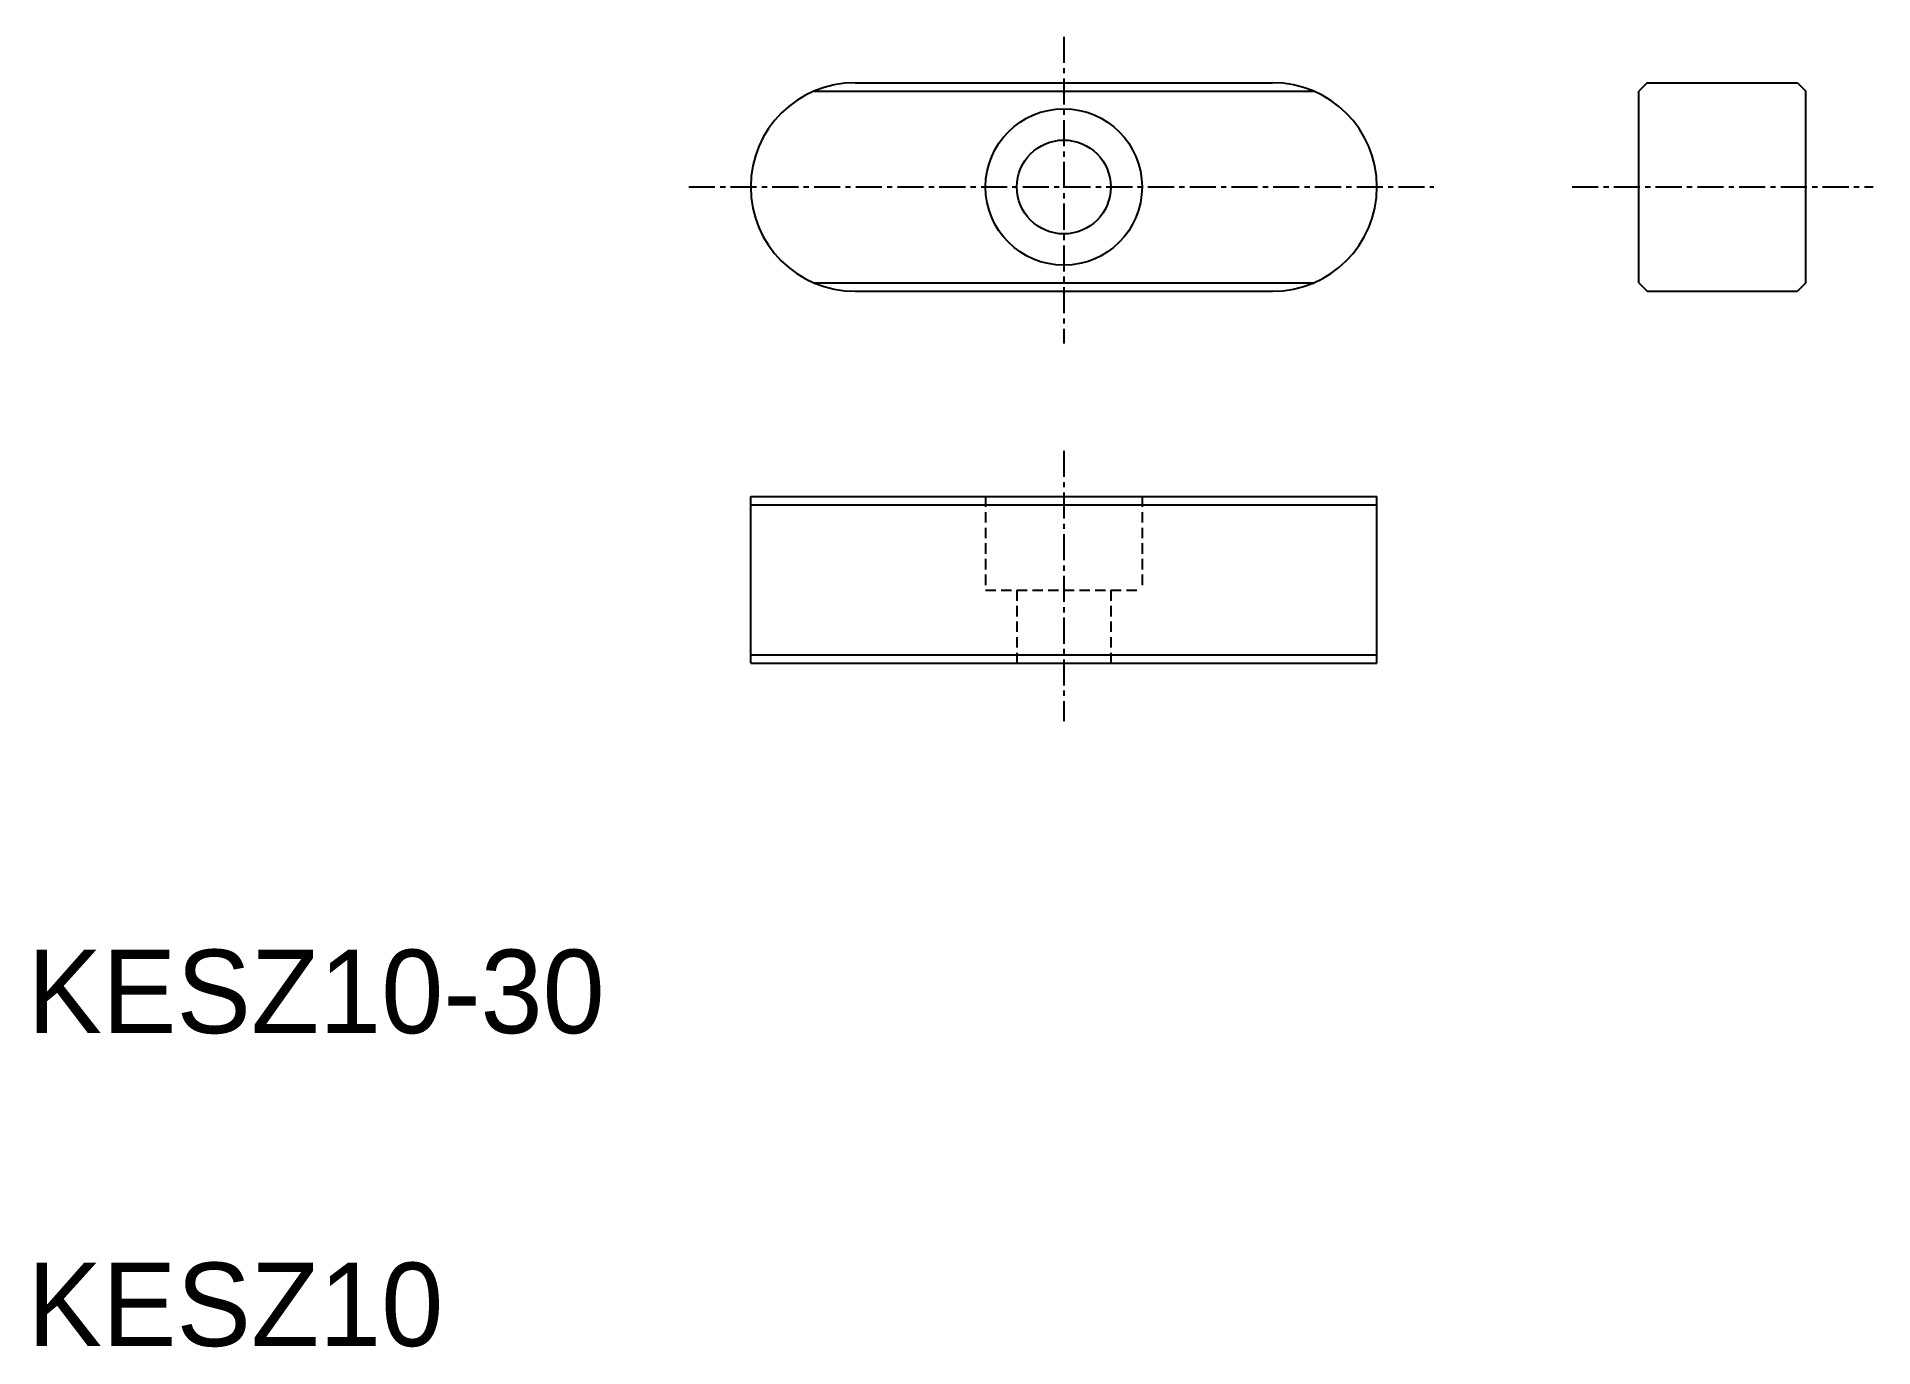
# Model space of a CAD drawing. Extents: x 10.4 to 98.4, y 9.9 to 72.8.
import ezdxf

# ---------------------------------------------------------------- set-up
doc = ezdxf.new("R2010")
doc.units = 0
doc.linetypes.add('CENTER', pattern=[2, 1.25, -0.25, 0.25, -0.25])
doc.linetypes.add('DASHED', pattern=[0.75, 0.5, -0.25])
doc.layers.get('0').update_dxf_attribs({"linetype": 'CONTINUOUS'})
doc.layers.add('CENTER', color=1, linetype='CENTER')

msp = doc.modelspace()

# ---------------------------------------------------------------- linework, layer by layer
at = {"color": 7, "linetype": 'CONTINUOUS'}
for p, q in [((49.647, 70.557), (69.647, 70.557)), ((87.603, 70.557), (87.203, 70.157)), ((87.603, 70.557), (94.803, 70.557)), ((94.803, 70.557), (95.203, 70.157)), ((87.203, 60.957), (87.203, 70.157)), ((95.203, 60.957), (95.203, 70.157)), ((87.203, 60.957), (87.603, 60.557)), ((95.203, 60.957), (94.803, 60.557)), ((49.647, 60.557), (69.647, 60.557)), ((87.603, 60.557), (94.803, 60.557)), ((44.647, 50.728), (74.647, 50.728)), ((44.647, 42.728), (44.647, 50.728)), ((52.147, 50.728), (52.147, 50.728)), ((74.647, 42.728), (74.647, 50.728)), ((44.647, 42.728), (74.647, 42.728))]:
    msp.add_line(p, q, dxfattribs=at)
at = {"color": 3, "linetype": 'CONTINUOUS'}
for p, q in [((47.687, 70.157), (71.606, 70.157)), ((47.687, 60.957), (71.606, 60.957)), ((44.647, 50.328), (74.647, 50.328)), ((44.647, 43.128), (74.647, 43.128))]:
    msp.add_line(p, q, dxfattribs=at)
at = {"color": 3, "linetype": 'DASHED'}
for p, q in [((55.897, 50.728), (55.897, 46.228)), ((59.647, 50.728), (59.647, 50.728)), ((63.397, 50.728), (63.397, 46.228)), ((55.897, 46.228), (63.397, 46.228)), ((57.397, 46.228), (57.397, 42.728)), ((61.897, 46.228), (61.897, 42.728))]:
    msp.add_line(p, q, dxfattribs=at)
at = {"color": 7, "linetype": 'CONTINUOUS'}
for radius in [3.75, 2.25]:
    msp.add_circle((59.647, 65.557), radius, dxfattribs=at)
for centre, start, end in [((49.647, 65.557), 90, 270), ((69.647, 65.557), 270, 90)]:
    msp.add_arc(centre, 5, start, end, dxfattribs=at)
at = {"layer": 'CENTER', "color": 1, "linetype": 'CENTER'}
for p, q in [((59.647, 72.76), (59.647, 58.051)), ((41.681, 65.557), (77.369, 65.557)), ((84.003, 65.557), (98.43, 65.557)), ((59.647, 52.916), (59.647, 39.95))]:
    msp.add_line(p, q, dxfattribs=at)

# ---------------------------------------------------------------- texts
at = {"color": 7, "linetype": 'CONTINUOUS'}
for s, p in [('KESZ10-30', (10, 25)), ('KESZ10', (10, 10))]:
    msp.add_text(s, height=4, dxfattribs=at).set_placement(p)

doc.saveas('drawing.dxf')
